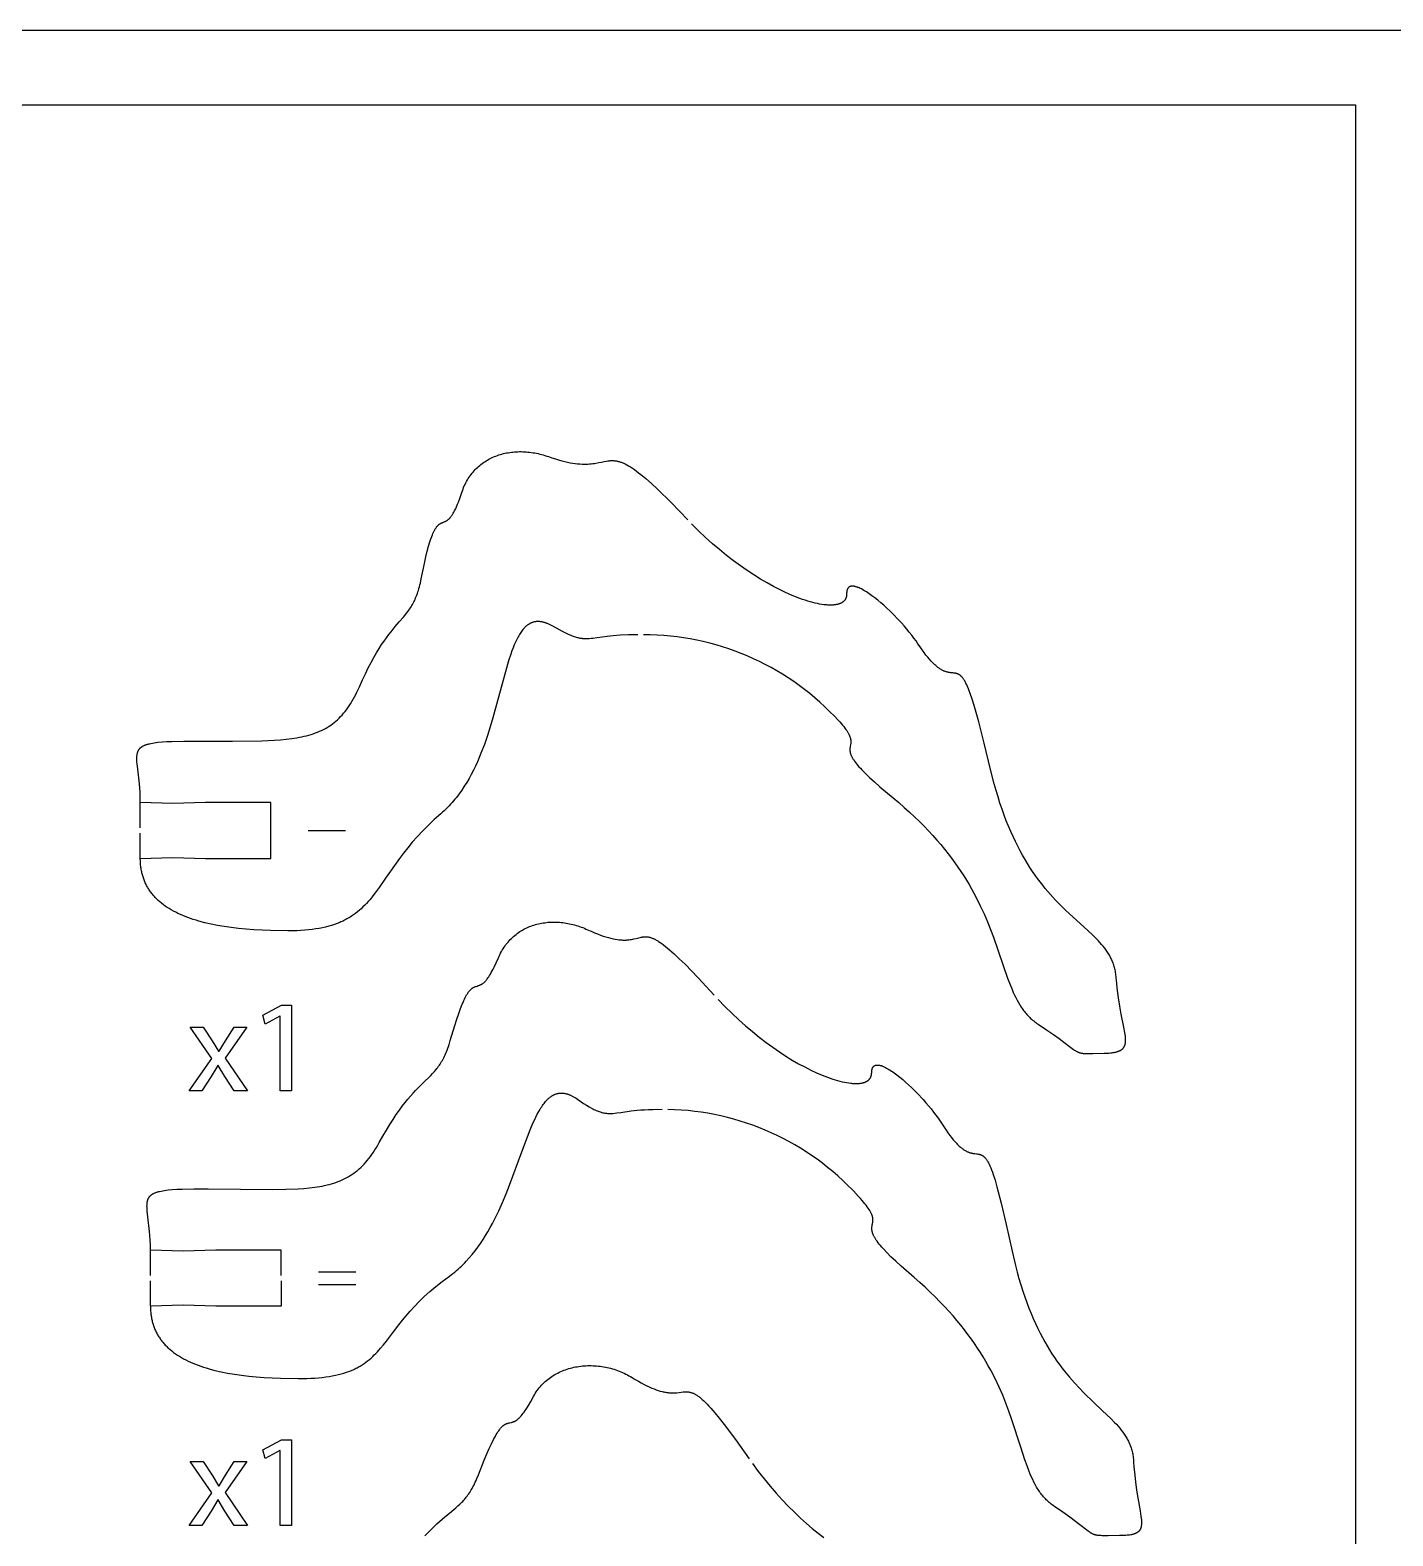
# Model space of a CAD drawing. Extents: x 4 to 319, y 4 to 154.
# Drawn here: x 77.2 to 150.2, y 73.7 to 154.3 of the extents above; entities that cross this region are included whole.
import ezdxf

# ---------------------------------------------------------------- set-up
doc = ezdxf.new("R2010")
doc.units = 0
doc.header["$MEASUREMENT"] = 0
doc.layers.add('DEFAULT', color=18, linetype='CONTINUOUS')

msp = doc.modelspace()

# ---------------------------------------------------------------- linework, layer by layer
at = {"layer": 'DEFAULT', "color": 1}
for p, q in [((84.867, 112.906), (83.118, 112.956)), ((83.118, 111.605), (83.118, 112.956)), ((86.617, 112.956), (84.867, 112.906)), ((90.117, 112.956), (86.617, 112.956)), ((90.117, 109.957), (90.117, 112.956)), ((83.118, 109.954), (83.118, 111.305)), ((83.118, 109.957), (84.867, 110.007)), ((84.867, 110.007), (86.617, 109.957)), ((86.617, 109.957), (90.117, 109.957)), ((85.412, 88.926), (83.662, 88.975)), ((83.662, 87.624), (83.662, 88.975)), ((87.162, 88.975), (85.412, 88.926)), ((90.661, 88.975), (87.162, 88.975)), ((90.661, 87.624), (90.661, 88.975)), ((83.662, 85.973), (83.662, 87.324)), ((90.661, 87.324), (90.661, 85.976)), ((85.412, 86.026), (83.662, 85.976)), ((87.162, 85.976), (85.412, 86.026)), ((90.661, 85.976), (87.162, 85.976))]:
    msp.add_line(p, q, dxfattribs=at)
at = {"layer": 'DEFAULT', "color": 250}
for p, q in [((92.115, 111.455), (94.112, 111.455)), ((92.661, 87.82), (94.658, 87.82)), ((92.661, 87.129), (94.658, 87.129))]:
    msp.add_line(p, q, dxfattribs=at)
at = {"layer": 'DEFAULT', "color": 6}
for p, q in [((86.947, 99.246), (85.789, 100.918)), ((85.789, 100.918), (86.481, 100.918)), ((86.481, 100.918), (86.968, 100.184)), ((88.824, 100.918), (87.659, 99.267)), ((87.674, 100.191), (88.153, 100.918)), ((88.153, 100.918), (88.824, 100.918)), ((86.968, 100.184), (87.313, 99.627)), ((87.335, 99.627), (87.674, 100.191)), ((85.733, 97.503), (86.947, 99.246)), ((87.313, 99.627), (87.335, 99.627)), ((87.659, 99.267), (88.859, 97.503)), ((87.271, 98.865), (86.912, 98.272)), ((87.285, 98.865), (87.271, 98.865)), ((87.652, 98.272), (87.285, 98.865)), ((86.912, 98.272), (86.417, 97.503)), ((88.153, 97.503), (87.652, 98.272)), ((86.417, 97.503), (85.733, 97.503)), ((88.859, 97.503), (88.153, 97.503)), ((86.947, 75.974), (85.789, 77.646)), ((85.789, 77.646), (86.481, 77.646)), ((86.481, 77.646), (86.968, 76.912)), ((88.824, 77.646), (87.659, 75.995)), ((87.674, 76.919), (88.153, 77.646)), ((88.153, 77.646), (88.824, 77.646)), ((86.968, 76.912), (87.313, 76.355)), ((87.335, 76.355), (87.674, 76.919)), ((85.733, 74.231), (86.947, 75.974)), ((87.313, 76.355), (87.335, 76.355)), ((87.659, 75.995), (88.859, 74.231)), ((87.271, 75.593), (86.912, 75)), ((87.285, 75.593), (87.271, 75.593)), ((87.652, 75), (87.285, 75.593)), ((86.417, 74.231), (85.733, 74.231)), ((86.912, 75), (86.417, 74.231)), ((88.153, 74.231), (87.652, 75)), ((88.859, 74.231), (88.153, 74.231))]:
    msp.add_line(p, q, dxfattribs=at)
for points in [[(319.214, 4.33), (4.214, 4.33), (4.214, 154.33), (319.214, 154.33)], [(148.214, 10.33), (8.215, 10.33), (8.215, 150.33), (148.214, 150.33)], [(90.608, 101.511), (90.594, 101.511), (89.797, 101.081), (89.677, 101.554), (90.679, 102.09), (91.208, 102.09), (91.208, 97.503), (90.608, 97.503)], [(90.608, 78.239), (90.594, 78.239), (89.797, 77.809), (89.677, 78.281), (90.679, 78.818), (91.208, 78.818), (91.208, 74.231), (90.608, 74.231)]]:
    msp.add_lwpolyline(points, close=True, dxfattribs=at)
at = {"layer": 'DEFAULT', "color": 1}
for points in [[(100.34, 129.561), (100.371, 129.652), (100.403, 129.741), (100.438, 129.828), (100.474, 129.913), (100.513, 129.996), (100.553, 130.077), (100.596, 130.157), (100.64, 130.234), (100.686, 130.309), (100.734, 130.383), (100.783, 130.455), (100.835, 130.524), (100.888, 130.592), (100.942, 130.658), (100.998, 130.722), (101.056, 130.784), (101.115, 130.844), (101.176, 130.902), (101.238, 130.959), (101.302, 131.013), (101.367, 131.065), (101.434, 131.116), (101.501, 131.164), (101.57, 131.211), (101.641, 131.256), (101.712, 131.299), (101.785, 131.339), (101.859, 131.378), (101.934, 131.415), (102.009, 131.45), (102.087, 131.483), (102.165, 131.514), (102.244, 131.544), (102.323, 131.571), (102.404, 131.596), (102.486, 131.62), (102.568, 131.641), (102.652, 131.661), (102.736, 131.678), (102.82, 131.694), (102.906, 131.708), (102.992, 131.719), (103.079, 131.729), (103.166, 131.737), (103.254, 131.743), (103.342, 131.747), (103.431, 131.749), (103.52, 131.749), (103.609, 131.747), (103.699, 131.743), (103.789, 131.737), (103.88, 131.729), (103.971, 131.72), (104.062, 131.708), (104.153, 131.694), (104.244, 131.679), (104.336, 131.661), (104.427, 131.642), (104.519, 131.62), (104.61, 131.597), (104.702, 131.572), (104.793, 131.544), (104.885, 131.515), (104.976, 131.484)], [(104.976, 131.484), (105.167, 131.418), (105.351, 131.359), (105.526, 131.306), (105.693, 131.26), (105.852, 131.221), (106.004, 131.187), (106.149, 131.158), (106.287, 131.134), (106.419, 131.116), (106.544, 131.101), (106.664, 131.091), (106.778, 131.085), (106.887, 131.082), (106.99, 131.082), (107.09, 131.086), (107.184, 131.091), (107.275, 131.1), (107.362, 131.109), (107.445, 131.121), (107.526, 131.134), (107.678, 131.162), (107.821, 131.191), (107.957, 131.219), (108.089, 131.244), (108.154, 131.253), (108.219, 131.261), (108.252, 131.265), (108.284, 131.267), (108.317, 131.269), (108.35, 131.27), (108.383, 131.271), (108.416, 131.27), (108.449, 131.269), (108.483, 131.267), (108.517, 131.265), (108.551, 131.261), (108.586, 131.256), (108.621, 131.251), (108.657, 131.244), (108.693, 131.236), (108.73, 131.227), (108.767, 131.217), (108.805, 131.206), (108.844, 131.193), (108.883, 131.18), (108.923, 131.165), (108.964, 131.148), (109.005, 131.13), (109.048, 131.111), (109.091, 131.09), (109.136, 131.068), (109.181, 131.044), (109.274, 130.991), (109.372, 130.932), (109.474, 130.866), (109.582, 130.792), (109.694, 130.711), (109.812, 130.621), (109.936, 130.524), (110.201, 130.302), (110.494, 130.043), (110.816, 129.745), (111.556, 129.019), (112.441, 128.104)], [(98.164, 124.929), (98.334, 125.76), (98.413, 126.108), (98.489, 126.416), (98.562, 126.685), (98.631, 126.92), (98.665, 127.024), (98.698, 127.121), (98.731, 127.21), (98.763, 127.292), (98.795, 127.368), (98.826, 127.437), (98.856, 127.499), (98.872, 127.529), (98.887, 127.556), (98.902, 127.583), (98.916, 127.608), (98.931, 127.632), (98.946, 127.655), (98.96, 127.676), (98.975, 127.696), (98.989, 127.716), (99.004, 127.734), (99.018, 127.751), (99.033, 127.767), (99.047, 127.782), (99.061, 127.797), (99.075, 127.81), (99.089, 127.823), (99.103, 127.835), (99.117, 127.846), (99.131, 127.857), (99.145, 127.867), (99.159, 127.876), (99.173, 127.885), (99.187, 127.893), (99.201, 127.901), (99.215, 127.909), (99.229, 127.916), (99.257, 127.929), (99.286, 127.941), (99.342, 127.964), (99.399, 127.988), (99.428, 128), (99.458, 128.014), (99.473, 128.021), (99.487, 128.029), (99.502, 128.037), (99.517, 128.046), (99.533, 128.055), (99.548, 128.065), (99.563, 128.075), (99.579, 128.086), (99.594, 128.098), (99.61, 128.111), (99.626, 128.124), (99.642, 128.138), (99.658, 128.153), (99.674, 128.169), (99.69, 128.186), (99.707, 128.204), (99.724, 128.223), (99.74, 128.243), (99.757, 128.264), (99.775, 128.286), (99.792, 128.31), (99.809, 128.334), (99.827, 128.361), (99.845, 128.388), (99.881, 128.447), (99.918, 128.512), (99.956, 128.583), (99.995, 128.661), (100.035, 128.746), (100.075, 128.838), (100.117, 128.937), (100.159, 129.045), (100.248, 129.285), (100.34, 129.561)], [(120.953, 124.128), (120.953, 124.111), (120.953, 124.095), (120.952, 124.078), (120.951, 124.062), (120.95, 124.046), (120.948, 124.031), (120.946, 124.015), (120.943, 124), (120.94, 123.985), (120.937, 123.97), (120.933, 123.956), (120.929, 123.941), (120.924, 123.927), (120.919, 123.914), (120.914, 123.9), (120.908, 123.887), (120.902, 123.874), (120.896, 123.861), (120.889, 123.848), (120.882, 123.836), (120.874, 123.824), (120.866, 123.812), (120.858, 123.8), (120.849, 123.789), (120.84, 123.778), (120.831, 123.767), (120.821, 123.756), (120.811, 123.746), (120.801, 123.736), (120.79, 123.726), (120.779, 123.716), (120.767, 123.707), (120.756, 123.697), (120.743, 123.688), (120.731, 123.68), (120.718, 123.671), (120.705, 123.663), (120.691, 123.655), (120.677, 123.647), (120.663, 123.64), (120.649, 123.632), (120.634, 123.625), (120.619, 123.619), (120.603, 123.612), (120.587, 123.606), (120.571, 123.6), (120.555, 123.594), (120.538, 123.588), (120.521, 123.583), (120.503, 123.578), (120.467, 123.568), (120.43, 123.56), (120.392, 123.552), (120.352, 123.546), (120.312, 123.54), (120.27, 123.536), (120.226, 123.532), (120.182, 123.529), (120.137, 123.528), (120.09, 123.527), (120.042, 123.527), (119.993, 123.529), (119.943, 123.531), (119.892, 123.534), (119.84, 123.539), (119.733, 123.55), (119.621, 123.565), (119.506, 123.585), (119.386, 123.608), (119.263, 123.636), (119.136, 123.667), (119.005, 123.702), (118.871, 123.742), (118.734, 123.785), (118.593, 123.832), (118.449, 123.884), (118.302, 123.939), (118, 124.062), (117.687, 124.201), (117.363, 124.357), (117.031, 124.528), (116.69, 124.716), (116.342, 124.921), (115.988, 125.142), (115.627, 125.38), (115.263, 125.634), (114.894, 125.905), (114.522, 126.193), (114.148, 126.498), (113.773, 126.819), (113.397, 127.157), (113.022, 127.513), (112.649, 127.885)], [(94.851, 119.154), (95.014, 119.517), (95.173, 119.854), (95.328, 120.167), (95.48, 120.456), (95.627, 120.723), (95.77, 120.97), (95.91, 121.198), (96.045, 121.409), (96.177, 121.603), (96.305, 121.783), (96.429, 121.95), (96.549, 122.104), (96.778, 122.384), (96.991, 122.634), (97.19, 122.866), (97.284, 122.978), (97.373, 123.09), (97.46, 123.203), (97.542, 123.319), (97.582, 123.378), (97.621, 123.438), (97.659, 123.5), (97.696, 123.563), (97.732, 123.628), (97.767, 123.695), (97.801, 123.764), (97.835, 123.835), (97.867, 123.909), (97.898, 123.985), (97.929, 124.064), (97.959, 124.146), (97.988, 124.231), (98.015, 124.319), (98.042, 124.411), (98.068, 124.507), (98.094, 124.606), (98.118, 124.709), (98.164, 124.929)], [(124.774, 121.454), (124.671, 121.606), (124.559, 121.762), (124.438, 121.921), (124.31, 122.083), (124.174, 122.247), (124.032, 122.412), (123.885, 122.577), (123.734, 122.741), (123.421, 123.062), (123.261, 123.218), (123.1, 123.37), (122.939, 123.516), (122.778, 123.656), (122.619, 123.789), (122.462, 123.914), (122.309, 124.031), (122.159, 124.138), (122.086, 124.187), (122.014, 124.234), (121.944, 124.278), (121.875, 124.319), (121.808, 124.357), (121.742, 124.391), (121.679, 124.423), (121.617, 124.451), (121.587, 124.463), (121.557, 124.475), (121.528, 124.486), (121.5, 124.496), (121.472, 124.505), (121.445, 124.513), (121.418, 124.52), (121.392, 124.526), (121.366, 124.532), (121.354, 124.534), (121.341, 124.536), (121.329, 124.538), (121.317, 124.539), (121.305, 124.54), (121.293, 124.541), (121.282, 124.542), (121.271, 124.542), (121.259, 124.542), (121.248, 124.542), (121.237, 124.542), (121.227, 124.541), (121.216, 124.54), (121.206, 124.539), (121.196, 124.538), (121.186, 124.536), (121.176, 124.534), (121.166, 124.532), (121.157, 124.529), (121.148, 124.526), (121.139, 124.523), (121.13, 124.52), (121.121, 124.516), (121.113, 124.512), (121.105, 124.508), (121.097, 124.503), (121.089, 124.498), (121.081, 124.493), (121.074, 124.487), (121.066, 124.482), (121.059, 124.476), (121.053, 124.469), (121.046, 124.463), (121.04, 124.456), (121.033, 124.448), (121.027, 124.441), (121.022, 124.433), (121.016, 124.424), (121.011, 124.416), (121.006, 124.407), (121.001, 124.398), (120.996, 124.388), (120.992, 124.378), (120.988, 124.368), (120.984, 124.358), (120.98, 124.347), (120.976, 124.336), (120.973, 124.324), (120.97, 124.313), (120.967, 124.3), (120.965, 124.288), (120.962, 124.275), (120.96, 124.262), (120.959, 124.249), (120.957, 124.235), (120.956, 124.221), (120.955, 124.206), (120.954, 124.191), (120.953, 124.16), (120.953, 124.128)], [(105.219, 122.393), (105.146, 122.434), (105.074, 122.471), (105.003, 122.504), (104.968, 122.52), (104.934, 122.534), (104.9, 122.548), (104.866, 122.561), (104.833, 122.572), (104.8, 122.583), (104.768, 122.593), (104.736, 122.603), (104.704, 122.611), (104.672, 122.618), (104.641, 122.625), (104.61, 122.631), (104.58, 122.636), (104.55, 122.64), (104.52, 122.643), (104.49, 122.645), (104.461, 122.647), (104.432, 122.647), (104.404, 122.647), (104.375, 122.646), (104.347, 122.645), (104.32, 122.642), (104.292, 122.639), (104.265, 122.635), (104.238, 122.63), (104.212, 122.624), (104.186, 122.618), (104.16, 122.611), (104.134, 122.603), (104.109, 122.594), (104.084, 122.585), (104.059, 122.574), (104.034, 122.564), (104.01, 122.552), (103.986, 122.54), (103.962, 122.526), (103.939, 122.513), (103.915, 122.498), (103.892, 122.483), (103.869, 122.467), (103.847, 122.45), (103.824, 122.433), (103.802, 122.415), (103.78, 122.396), (103.759, 122.377), (103.737, 122.357), (103.716, 122.336), (103.695, 122.315), (103.674, 122.293), (103.654, 122.271), (103.633, 122.247), (103.613, 122.224), (103.573, 122.174), (103.534, 122.122), (103.496, 122.067), (103.459, 122.011), (103.422, 121.952), (103.386, 121.89), (103.35, 121.826), (103.315, 121.761), (103.281, 121.693), (103.213, 121.55), (103.148, 121.4), (103.085, 121.242), (103.023, 121.076), (102.963, 120.904), (102.845, 120.54), (102.73, 120.152), (102.503, 119.316), (102.007, 117.485), (101.865, 117.01), (101.712, 116.535), (101.546, 116.061), (101.366, 115.593), (101.271, 115.361), (101.171, 115.131), (101.067, 114.904), (100.958, 114.68), (100.844, 114.46), (100.725, 114.243), (100.602, 114.03), (100.472, 113.821), (100.337, 113.617), (100.196, 113.419), (100.049, 113.225), (99.973, 113.131), (99.896, 113.038), (99.817, 112.946), (99.736, 112.856), (99.653, 112.768), (99.569, 112.681), (99.483, 112.596), (99.396, 112.513), (99.306, 112.432), (99.215, 112.352)], [(109.774, 121.941), (109.265, 121.931), (108.825, 121.909), (108.446, 121.879), (108.119, 121.843), (107.587, 121.771), (107.366, 121.743), (107.264, 121.733), (107.164, 121.725), (107.116, 121.722), (107.068, 121.721), (107.02, 121.72), (106.972, 121.721), (106.925, 121.722), (106.878, 121.725), (106.83, 121.729), (106.783, 121.734), (106.735, 121.74), (106.686, 121.748), (106.637, 121.757), (106.587, 121.768), (106.536, 121.781), (106.484, 121.795), (106.43, 121.81), (106.376, 121.828), (106.32, 121.847), (106.262, 121.868), (106.203, 121.891), (106.142, 121.916), (106.014, 121.973), (105.877, 122.037), (105.73, 122.111), (105.572, 122.195), (105.219, 122.393)], [(128.668, 114.716), (128.326, 116.139), (128.035, 117.271), (127.786, 118.146), (127.675, 118.498), (127.572, 118.798), (127.522, 118.929), (127.475, 119.05), (127.429, 119.16), (127.384, 119.259), (127.34, 119.349), (127.318, 119.39), (127.297, 119.43), (127.276, 119.467), (127.255, 119.501), (127.234, 119.534), (127.214, 119.565), (127.194, 119.594), (127.174, 119.621), (127.154, 119.646), (127.134, 119.67), (127.114, 119.692), (127.104, 119.702), (127.094, 119.712), (127.084, 119.722), (127.074, 119.731), (127.065, 119.74), (127.055, 119.749), (127.045, 119.757), (127.035, 119.765), (127.026, 119.772), (127.016, 119.779), (127.006, 119.786), (126.996, 119.793), (126.987, 119.799), (126.977, 119.805), (126.967, 119.811), (126.957, 119.816), (126.947, 119.821), (126.938, 119.826), (126.928, 119.831), (126.918, 119.835), (126.908, 119.839), (126.898, 119.843), (126.888, 119.847), (126.878, 119.851), (126.868, 119.854), (126.859, 119.857), (126.838, 119.863), (126.818, 119.868), (126.798, 119.872), (126.778, 119.876), (126.757, 119.88), (126.736, 119.883), (126.694, 119.888), (126.65, 119.893), (126.56, 119.902), (126.513, 119.907), (126.465, 119.914), (126.44, 119.917), (126.415, 119.922), (126.389, 119.927), (126.363, 119.933), (126.336, 119.939), (126.309, 119.946), (126.282, 119.954), (126.254, 119.963), (126.225, 119.973), (126.196, 119.984), (126.166, 119.997), (126.136, 120.01), (126.105, 120.024), (126.074, 120.04), (126.042, 120.058), (126.009, 120.076), (125.976, 120.097), (125.942, 120.118), (125.907, 120.142), (125.872, 120.167), (125.836, 120.194), (125.799, 120.223), (125.761, 120.253), (125.723, 120.286), (125.684, 120.321), (125.644, 120.357), (125.603, 120.396), (125.562, 120.438), (125.476, 120.527), (125.387, 120.626), (125.295, 120.735), (125.199, 120.855), (125.098, 120.987), (124.994, 121.13), (124.886, 121.286), (124.774, 121.454)], [(86.211, 116.244), (88.06, 116.241), (89.623, 116.261), (90.308, 116.293), (90.628, 116.316), (90.933, 116.345), (91.225, 116.381), (91.504, 116.424), (91.638, 116.448), (91.77, 116.474), (91.898, 116.503), (92.023, 116.533), (92.146, 116.566), (92.266, 116.602), (92.382, 116.639), (92.497, 116.68), (92.608, 116.722), (92.717, 116.768), (92.823, 116.816), (92.927, 116.867), (93.029, 116.921), (93.128, 116.978), (93.225, 117.039), (93.32, 117.102), (93.412, 117.168), (93.503, 117.238), (93.591, 117.311), (93.678, 117.388), (93.762, 117.468), (93.845, 117.552), (93.926, 117.64), (94.006, 117.731), (94.084, 117.827), (94.16, 117.926), (94.235, 118.029), (94.308, 118.137), (94.38, 118.248), (94.451, 118.364), (94.52, 118.484), (94.588, 118.609), (94.655, 118.738), (94.722, 118.872), (94.787, 119.011), (94.851, 119.154)], [(120.297, 117.57), (120.493, 117.367), (120.58, 117.273), (120.659, 117.184), (120.731, 117.1), (120.796, 117.019), (120.856, 116.943), (120.908, 116.871), (120.956, 116.803), (120.997, 116.739), (121.016, 116.708), (121.033, 116.678), (121.05, 116.648), (121.065, 116.62), (121.079, 116.592), (121.092, 116.565), (121.104, 116.538), (121.114, 116.512), (121.124, 116.487), (121.133, 116.463), (121.141, 116.439), (121.148, 116.416), (121.154, 116.393), (121.159, 116.371), (121.164, 116.349), (121.168, 116.328), (121.171, 116.307), (121.173, 116.287), (121.175, 116.267), (121.176, 116.248), (121.177, 116.229), (121.177, 116.21), (121.177, 116.192), (121.176, 116.174), (121.175, 116.156), (121.174, 116.138), (121.17, 116.103), (121.165, 116.069), (121.159, 116.036), (121.148, 115.97), (121.137, 115.903), (121.133, 115.869), (121.131, 115.852), (121.129, 115.834), (121.128, 115.817), (121.128, 115.799), (121.128, 115.781), (121.128, 115.762), (121.129, 115.744), (121.13, 115.724), (121.132, 115.705), (121.134, 115.685), (121.138, 115.665), (121.141, 115.644), (121.146, 115.623), (121.151, 115.601), (121.158, 115.579), (121.165, 115.556), (121.173, 115.533), (121.182, 115.509), (121.192, 115.485), (121.202, 115.46), (121.214, 115.434), (121.227, 115.407), (121.242, 115.38), (121.257, 115.352), (121.273, 115.324), (121.291, 115.294), (121.31, 115.264), (121.33, 115.233), (121.375, 115.168), (121.425, 115.1), (121.482, 115.028), (121.544, 114.952), (121.613, 114.872), (121.689, 114.787), (121.773, 114.698), (121.962, 114.505), (122.184, 114.291), (122.441, 114.055), (122.734, 113.796), (123.444, 113.199)], [(83.118, 112.956), (83.114, 113.229), (83.104, 113.487), (83.088, 113.73), (83.069, 113.959), (82.979, 114.736), (82.945, 115.049), (82.939, 115.119), (82.935, 115.187), (82.932, 115.253), (82.931, 115.315), (82.932, 115.375), (82.933, 115.404), (82.935, 115.433), (82.937, 115.46), (82.94, 115.487), (82.944, 115.514), (82.948, 115.54), (82.953, 115.565), (82.959, 115.59), (82.965, 115.614), (82.972, 115.637), (82.976, 115.649), (82.979, 115.66), (82.984, 115.671), (82.988, 115.682), (82.992, 115.693), (82.997, 115.704), (83.002, 115.715), (83.007, 115.725), (83.012, 115.736), (83.018, 115.746), (83.023, 115.756), (83.029, 115.766), (83.035, 115.776), (83.042, 115.786), (83.048, 115.795), (83.055, 115.805), (83.062, 115.814), (83.069, 115.823), (83.077, 115.833), (83.084, 115.841), (83.092, 115.85), (83.1, 115.859), (83.109, 115.868), (83.117, 115.876), (83.126, 115.884), (83.135, 115.893), (83.145, 115.901), (83.154, 115.909), (83.164, 115.916), (83.174, 115.924), (83.185, 115.932), (83.195, 115.939), (83.206, 115.947), (83.217, 115.954), (83.229, 115.961), (83.24, 115.968), (83.265, 115.982), (83.29, 115.995), (83.317, 116.008), (83.344, 116.02), (83.373, 116.032), (83.403, 116.044), (83.434, 116.055), (83.467, 116.065), (83.5, 116.076), (83.535, 116.086), (83.571, 116.095), (83.609, 116.104), (83.688, 116.122), (83.773, 116.138), (83.863, 116.152), (83.959, 116.165), (84.062, 116.177), (84.285, 116.197), (84.533, 116.213), (84.809, 116.225), (85.448, 116.24), (86.211, 116.244)], [(135.396, 103.565), (135.39, 103.637), (135.382, 103.709), (135.373, 103.779), (135.362, 103.848), (135.35, 103.916), (135.337, 103.983), (135.322, 104.048), (135.305, 104.113), (135.287, 104.177), (135.268, 104.24), (135.247, 104.302), (135.225, 104.363), (135.201, 104.423), (135.176, 104.482), (135.15, 104.541), (135.123, 104.599), (135.094, 104.656), (135.064, 104.712), (135.033, 104.768), (135, 104.824), (134.967, 104.878), (134.932, 104.933), (134.896, 104.986), (134.859, 105.039), (134.782, 105.145), (134.7, 105.249), (134.614, 105.351), (134.524, 105.453), (134.431, 105.554), (134.333, 105.655), (134.128, 105.857), (133.682, 106.269), (132.678, 107.188), (132.411, 107.45), (132.14, 107.73), (131.867, 108.029), (131.593, 108.351), (131.455, 108.52), (131.318, 108.696), (131.181, 108.879), (131.045, 109.068), (130.91, 109.264), (130.775, 109.468), (130.641, 109.679), (130.508, 109.899), (130.377, 110.127), (130.247, 110.363), (130.118, 110.608), (129.992, 110.862), (129.867, 111.125), (129.745, 111.398), (129.624, 111.681), (129.506, 111.974), (129.391, 112.277), (129.278, 112.591), (129.168, 112.916), (129.062, 113.253), (128.958, 113.6), (128.858, 113.96), (128.668, 114.716)], [(123.444, 113.199), (123.748, 112.945), (124.04, 112.691), (124.321, 112.438), (124.591, 112.186), (124.851, 111.935), (125.1, 111.685), (125.338, 111.436), (125.567, 111.188), (125.787, 110.942), (125.996, 110.696), (126.197, 110.452), (126.389, 110.209), (126.573, 109.968), (126.748, 109.728), (126.916, 109.49), (127.075, 109.253), (127.228, 109.018), (127.373, 108.785), (127.511, 108.553), (127.643, 108.324), (127.888, 107.871), (128.111, 107.426), (128.313, 106.99), (128.496, 106.563), (128.663, 106.147), (128.817, 105.741), (129.337, 104.23), (129.571, 103.551), (129.69, 103.232), (129.813, 102.928), (129.877, 102.782), (129.942, 102.639), (130.01, 102.5), (130.08, 102.365), (130.152, 102.235), (130.228, 102.108), (130.267, 102.046), (130.307, 101.986), (130.348, 101.926), (130.389, 101.867), (130.432, 101.81), (130.475, 101.753), (130.52, 101.698), (130.566, 101.644), (130.612, 101.591), (130.66, 101.539), (130.709, 101.488), (130.759, 101.438), (130.811, 101.389), (130.864, 101.342), (130.918, 101.295), (130.973, 101.25), (131.03, 101.206), (131.088, 101.163), (131.147, 101.122), (131.208, 101.081)], [(99.215, 112.352), (98.859, 112.04), (98.53, 111.73), (98.226, 111.423), (97.944, 111.121), (97.682, 110.822), (97.439, 110.529), (97.212, 110.241), (97, 109.958), (96.255, 108.894), (95.917, 108.408), (95.75, 108.178), (95.581, 107.958), (95.496, 107.851), (95.409, 107.747), (95.321, 107.646), (95.231, 107.547), (95.139, 107.451), (95.045, 107.357), (94.949, 107.266), (94.85, 107.179), (94.748, 107.094), (94.643, 107.012), (94.534, 106.933), (94.422, 106.857), (94.365, 106.82), (94.306, 106.784), (94.247, 106.749), (94.186, 106.715), (94.125, 106.681), (94.062, 106.649), (93.998, 106.617), (93.932, 106.586), (93.866, 106.556), (93.798, 106.526), (93.659, 106.47), (93.514, 106.418), (93.364, 106.369), (93.208, 106.323), (93.045, 106.281), (92.876, 106.243), (92.701, 106.209), (92.519, 106.178), (92.329, 106.152), (92.132, 106.129), (91.927, 106.11), (91.715, 106.096), (91.494, 106.085), (91.265, 106.079), (91.027, 106.077)], [(91.027, 106.077), (90.087, 106.091), (89.638, 106.109), (89.204, 106.133), (88.784, 106.166), (88.379, 106.205), (87.988, 106.252), (87.612, 106.306), (87.251, 106.368), (86.904, 106.437), (86.572, 106.514), (86.255, 106.598), (86.102, 106.643), (85.952, 106.69), (85.807, 106.739), (85.665, 106.79), (85.527, 106.843), (85.393, 106.898), (85.262, 106.954), (85.136, 107.013), (85.013, 107.073), (84.893, 107.136), (84.778, 107.2), (84.666, 107.267), (84.559, 107.335), (84.455, 107.406), (84.355, 107.478), (84.258, 107.553), (84.166, 107.629), (84.077, 107.708), (84.035, 107.748), (83.993, 107.788), (83.952, 107.829), (83.912, 107.871), (83.873, 107.913), (83.835, 107.955), (83.798, 107.998), (83.762, 108.042), (83.727, 108.086), (83.692, 108.13), (83.659, 108.176), (83.627, 108.221), (83.596, 108.267), (83.566, 108.314), (83.536, 108.361), (83.508, 108.409), (83.481, 108.457), (83.455, 108.506), (83.429, 108.555), (83.405, 108.605), (83.382, 108.655), (83.359, 108.706), (83.338, 108.757), (83.317, 108.809), (83.298, 108.861), (83.28, 108.914), (83.262, 108.968), (83.246, 109.022), (83.23, 109.076), (83.216, 109.131), (83.202, 109.187), (83.19, 109.243), (83.178, 109.299), (83.168, 109.356), (83.158, 109.414), (83.15, 109.472), (83.142, 109.531), (83.136, 109.59), (83.126, 109.71), (83.12, 109.833), (83.118, 109.957)], [(102.296, 104.628), (102.334, 104.716), (102.374, 104.801), (102.416, 104.885), (102.46, 104.966), (102.506, 105.046), (102.553, 105.123), (102.603, 105.198), (102.653, 105.272), (102.706, 105.343), (102.76, 105.412), (102.816, 105.479), (102.873, 105.544), (102.931, 105.607), (102.992, 105.667), (103.053, 105.726), (103.116, 105.783), (103.18, 105.838), (103.246, 105.89), (103.313, 105.941), (103.381, 105.989), (103.451, 106.036), (103.521, 106.08), (103.593, 106.123), (103.666, 106.163), (103.74, 106.201), (103.815, 106.238), (103.891, 106.272), (103.967, 106.304), (104.045, 106.335), (104.124, 106.363), (104.204, 106.389), (104.284, 106.413), (104.365, 106.435), (104.447, 106.456), (104.53, 106.474), (104.613, 106.49), (104.697, 106.504), (104.782, 106.516), (104.867, 106.526), (104.953, 106.535), (105.039, 106.541), (105.126, 106.545), (105.213, 106.547), (105.3, 106.547), (105.388, 106.546), (105.477, 106.542), (105.565, 106.536), (105.654, 106.528), (105.743, 106.519), (105.832, 106.507), (105.921, 106.493), (106.011, 106.478), (106.1, 106.46), (106.19, 106.441), (106.279, 106.419), (106.369, 106.396), (106.458, 106.37), (106.548, 106.343), (106.637, 106.313), (106.726, 106.282), (106.815, 106.249), (106.903, 106.214), (106.991, 106.177), (107.079, 106.138)], [(107.079, 106.138), (107.264, 106.055), (107.44, 105.981), (107.607, 105.914), (107.766, 105.855), (107.917, 105.802), (108.06, 105.757), (108.196, 105.717), (108.325, 105.683), (108.447, 105.655), (108.562, 105.633), (108.671, 105.615), (108.775, 105.601), (108.825, 105.596), (108.873, 105.592), (108.92, 105.589), (108.966, 105.587), (109.01, 105.586), (109.054, 105.585), (109.096, 105.586), (109.137, 105.587), (109.177, 105.589), (109.216, 105.591), (109.254, 105.594), (109.291, 105.598), (109.363, 105.607), (109.431, 105.617), (109.496, 105.629), (109.558, 105.643), (109.676, 105.671), (109.894, 105.726), (109.946, 105.737), (109.998, 105.747), (110.024, 105.751), (110.05, 105.754), (110.076, 105.757), (110.102, 105.76), (110.129, 105.761), (110.155, 105.762), (110.182, 105.763), (110.21, 105.762), (110.237, 105.76), (110.265, 105.758), (110.294, 105.755), (110.323, 105.751), (110.352, 105.745), (110.382, 105.739), (110.412, 105.732), (110.443, 105.723), (110.475, 105.713), (110.507, 105.702), (110.54, 105.69), (110.574, 105.676), (110.609, 105.661), (110.644, 105.645), (110.681, 105.627), (110.718, 105.608), (110.756, 105.587), (110.796, 105.565), (110.836, 105.541), (110.877, 105.515), (110.964, 105.458), (111.055, 105.395), (111.151, 105.323), (111.252, 105.244), (111.359, 105.157), (111.472, 105.061), (111.718, 104.842), (111.991, 104.585), (112.295, 104.287), (113.004, 103.556), (113.863, 102.628)], [(99.72, 100.2), (99.963, 101.014), (100.072, 101.354), (100.174, 101.654), (100.27, 101.917), (100.36, 102.144), (100.403, 102.245), (100.445, 102.339), (100.485, 102.425), (100.524, 102.504), (100.562, 102.576), (100.599, 102.642), (100.635, 102.702), (100.653, 102.73), (100.67, 102.757), (100.688, 102.782), (100.705, 102.805), (100.721, 102.828), (100.738, 102.849), (100.755, 102.869), (100.771, 102.888), (100.787, 102.906), (100.803, 102.923), (100.819, 102.939), (100.834, 102.954), (100.85, 102.968), (100.865, 102.981), (100.881, 102.993), (100.896, 103.005), (100.911, 103.015), (100.926, 103.025), (100.941, 103.035), (100.956, 103.043), (100.971, 103.051), (100.985, 103.059), (101, 103.066), (101.015, 103.073), (101.029, 103.079), (101.044, 103.085), (101.073, 103.096), (101.102, 103.105), (101.161, 103.123), (101.22, 103.142), (101.25, 103.152), (101.28, 103.163), (101.296, 103.169), (101.311, 103.175), (101.327, 103.182), (101.343, 103.189), (101.359, 103.197), (101.375, 103.206), (101.391, 103.215), (101.407, 103.224), (101.424, 103.235), (101.441, 103.246), (101.458, 103.258), (101.475, 103.271), (101.492, 103.284), (101.51, 103.299), (101.528, 103.314), (101.546, 103.33), (101.564, 103.348), (101.582, 103.366), (101.601, 103.386), (101.62, 103.406), (101.64, 103.428), (101.659, 103.452), (101.679, 103.476), (101.699, 103.502), (101.741, 103.558), (101.783, 103.619), (101.828, 103.687), (101.873, 103.761), (101.92, 103.842), (101.968, 103.93), (102.019, 104.025), (102.07, 104.129), (102.179, 104.361), (102.296, 104.628)], [(134.747, 99.522), (134.921, 99.529), (135.002, 99.534), (135.079, 99.541), (135.152, 99.549), (135.22, 99.558), (135.285, 99.569), (135.316, 99.574), (135.346, 99.581), (135.375, 99.587), (135.403, 99.594), (135.43, 99.602), (135.456, 99.609), (135.482, 99.617), (135.506, 99.626), (135.53, 99.635), (135.553, 99.644), (135.575, 99.654), (135.596, 99.664), (135.616, 99.675), (135.635, 99.686), (135.645, 99.691), (135.654, 99.697), (135.663, 99.703), (135.672, 99.709), (135.681, 99.715), (135.689, 99.721), (135.697, 99.727), (135.705, 99.733), (135.713, 99.74), (135.721, 99.747), (135.728, 99.753), (135.736, 99.76), (135.743, 99.767), (135.75, 99.774), (135.757, 99.781), (135.763, 99.788), (135.77, 99.796), (135.776, 99.803), (135.782, 99.811), (135.788, 99.818), (135.793, 99.826), (135.799, 99.834), (135.804, 99.842), (135.81, 99.85), (135.815, 99.859), (135.819, 99.867), (135.824, 99.876), (135.829, 99.884), (135.833, 99.893), (135.837, 99.902), (135.841, 99.911), (135.845, 99.92), (135.849, 99.929), (135.853, 99.938), (135.856, 99.948), (135.859, 99.958), (135.865, 99.977), (135.871, 99.997), (135.876, 100.018), (135.88, 100.039), (135.884, 100.06), (135.888, 100.082), (135.89, 100.105), (135.893, 100.128), (135.894, 100.152), (135.896, 100.176), (135.896, 100.2), (135.897, 100.226), (135.896, 100.278), (135.893, 100.332), (135.889, 100.388), (135.883, 100.447), (135.875, 100.508), (135.856, 100.637), (135.804, 100.924), (135.663, 101.621), (135.586, 102.035), (135.512, 102.496), (135.447, 103.005), (135.419, 103.278), (135.396, 103.565)], [(114.068, 102.409), (114.434, 102.029), (114.802, 101.666), (115.17, 101.32), (115.539, 100.991), (115.906, 100.679), (116.272, 100.383), (116.635, 100.105), (116.995, 99.843), (117.35, 99.598), (117.7, 99.37), (118.044, 99.158), (118.381, 98.963), (118.71, 98.785), (119.03, 98.623), (119.341, 98.478), (119.641, 98.349), (119.786, 98.29), (119.929, 98.236), (120.069, 98.186), (120.205, 98.14), (120.339, 98.098), (120.469, 98.06), (120.595, 98.026), (120.718, 97.996), (120.837, 97.97), (120.952, 97.949), (121.063, 97.931), (121.17, 97.917), (121.222, 97.912), (121.273, 97.908), (121.323, 97.904), (121.372, 97.902), (121.42, 97.901), (121.467, 97.9), (121.512, 97.901), (121.556, 97.903), (121.6, 97.905), (121.642, 97.909), (121.683, 97.914), (121.722, 97.92), (121.761, 97.926), (121.798, 97.934), (121.834, 97.943), (121.852, 97.947), (121.869, 97.952), (121.886, 97.958), (121.902, 97.963), (121.919, 97.969), (121.935, 97.975), (121.95, 97.981), (121.966, 97.988), (121.981, 97.994), (121.995, 98.001), (122.01, 98.008), (122.024, 98.016), (122.037, 98.024), (122.051, 98.032), (122.064, 98.04), (122.076, 98.048), (122.089, 98.057), (122.101, 98.066), (122.112, 98.075), (122.124, 98.084), (122.135, 98.094), (122.145, 98.104), (122.156, 98.114), (122.166, 98.125), (122.175, 98.135), (122.184, 98.146), (122.193, 98.157), (122.202, 98.169), (122.21, 98.181), (122.218, 98.192), (122.225, 98.205), (122.232, 98.217), (122.239, 98.23), (122.245, 98.243), (122.251, 98.256), (122.257, 98.269), (122.262, 98.283), (122.267, 98.297), (122.271, 98.311), (122.275, 98.325), (122.279, 98.34), (122.282, 98.355), (122.285, 98.37), (122.288, 98.385), (122.29, 98.401), (122.292, 98.417), (122.293, 98.433), (122.294, 98.449), (122.295, 98.466), (122.295, 98.482)], [(131.208, 101.081), (131.66, 100.784), (132.034, 100.525), (132.342, 100.303), (132.594, 100.115), (132.965, 99.829), (133.037, 99.775), (133.104, 99.726), (133.167, 99.684), (133.197, 99.665), (133.226, 99.647), (133.255, 99.63), (133.284, 99.615), (133.312, 99.601), (133.34, 99.588), (133.355, 99.581), (133.369, 99.576), (133.383, 99.57), (133.398, 99.565), (133.412, 99.56), (133.427, 99.555), (133.442, 99.55), (133.457, 99.546), (133.487, 99.538), (133.518, 99.531), (133.551, 99.525), (133.585, 99.52), (133.62, 99.515), (133.656, 99.512), (133.694, 99.509), (133.734, 99.506), (133.82, 99.503), (133.916, 99.502), (134.138, 99.505), (134.747, 99.522)], [(95.921, 94.739), (96.115, 95.087), (96.302, 95.409), (96.484, 95.706), (96.659, 95.981), (96.829, 96.235), (96.993, 96.468), (97.152, 96.683), (97.305, 96.881), (97.453, 97.063), (97.596, 97.23), (97.734, 97.385), (97.867, 97.529), (98.119, 97.788), (98.354, 98.018), (98.572, 98.231), (98.675, 98.334), (98.774, 98.438), (98.87, 98.543), (98.962, 98.651), (99.007, 98.706), (99.051, 98.763), (99.094, 98.821), (99.136, 98.881), (99.178, 98.942), (99.219, 99.006), (99.259, 99.071), (99.298, 99.139), (99.337, 99.21), (99.375, 99.283), (99.412, 99.359), (99.449, 99.438), (99.485, 99.52), (99.52, 99.606), (99.555, 99.695), (99.589, 99.788), (99.623, 99.885), (99.656, 99.986), (99.72, 100.2)], [(122.295, 98.482), (122.295, 98.515), (122.297, 98.545), (122.298, 98.56), (122.299, 98.575), (122.301, 98.589), (122.303, 98.603), (122.305, 98.616), (122.307, 98.629), (122.31, 98.642), (122.312, 98.654), (122.315, 98.666), (122.319, 98.678), (122.322, 98.69), (122.326, 98.701), (122.33, 98.711), (122.334, 98.722), (122.338, 98.732), (122.343, 98.742), (122.348, 98.751), (122.353, 98.76), (122.358, 98.769), (122.364, 98.777), (122.369, 98.785), (122.375, 98.793), (122.381, 98.801), (122.388, 98.808), (122.394, 98.815), (122.401, 98.821), (122.408, 98.828), (122.415, 98.834), (122.423, 98.839), (122.43, 98.845), (122.438, 98.85), (122.446, 98.854), (122.454, 98.859), (122.462, 98.863), (122.471, 98.867), (122.48, 98.87), (122.488, 98.874), (122.498, 98.876), (122.507, 98.879), (122.516, 98.882), (122.526, 98.884), (122.536, 98.885), (122.546, 98.887), (122.556, 98.888), (122.566, 98.889), (122.577, 98.89), (122.588, 98.89), (122.598, 98.891), (122.609, 98.89), (122.621, 98.89), (122.632, 98.889), (122.644, 98.889), (122.655, 98.887), (122.667, 98.886), (122.679, 98.884), (122.691, 98.882), (122.704, 98.88), (122.716, 98.878), (122.742, 98.872), (122.768, 98.865), (122.794, 98.858), (122.821, 98.849), (122.849, 98.839), (122.877, 98.829), (122.906, 98.817), (122.936, 98.805), (122.965, 98.792), (123.027, 98.763), (123.09, 98.73), (123.154, 98.694), (123.221, 98.655), (123.289, 98.612), (123.358, 98.567), (123.429, 98.519), (123.501, 98.468), (123.649, 98.358), (123.8, 98.239), (123.955, 98.111), (124.111, 97.974), (124.269, 97.831), (124.427, 97.682), (124.585, 97.527), (124.741, 97.368), (125.048, 97.04), (125.196, 96.873), (125.34, 96.705), (125.478, 96.537), (125.611, 96.37), (125.736, 96.206), (125.854, 96.043), (125.963, 95.885), (126.062, 95.731)], [(99.671, 87.582), (99.769, 87.653), (99.865, 87.726), (99.96, 87.801), (100.053, 87.879), (100.144, 87.958), (100.234, 88.038), (100.322, 88.121), (100.409, 88.205), (100.495, 88.291), (100.578, 88.379), (100.742, 88.559), (100.9, 88.744), (101.052, 88.936), (101.199, 89.132), (101.341, 89.334), (101.479, 89.54), (101.611, 89.75), (101.739, 89.963), (101.863, 90.18), (101.982, 90.4), (102.098, 90.623), (102.318, 91.074), (102.524, 91.532), (102.718, 91.992), (102.901, 92.452), (103.555, 94.233), (103.855, 95.045), (104.003, 95.422), (104.152, 95.775), (104.227, 95.941), (104.303, 96.1), (104.38, 96.252), (104.458, 96.396), (104.537, 96.532), (104.578, 96.597), (104.618, 96.659), (104.659, 96.72), (104.701, 96.778), (104.742, 96.833), (104.785, 96.887), (104.828, 96.938), (104.871, 96.986), (104.915, 97.032), (104.937, 97.054), (104.959, 97.075), (104.982, 97.096), (105.005, 97.116), (105.027, 97.136), (105.05, 97.154), (105.073, 97.172), (105.097, 97.19), (105.12, 97.206), (105.144, 97.222), (105.167, 97.238), (105.191, 97.252), (105.215, 97.266), (105.24, 97.279), (105.264, 97.292), (105.289, 97.303), (105.314, 97.314), (105.339, 97.325), (105.364, 97.334), (105.389, 97.343), (105.415, 97.351), (105.441, 97.358), (105.467, 97.364), (105.493, 97.37), (105.52, 97.375), (105.546, 97.379), (105.573, 97.382), (105.6, 97.385), (105.628, 97.387), (105.655, 97.387), (105.683, 97.388), (105.711, 97.387), (105.739, 97.385), (105.768, 97.383), (105.796, 97.38), (105.825, 97.376), (105.854, 97.371), (105.884, 97.365), (105.914, 97.358), (105.944, 97.351), (105.974, 97.342), (106.004, 97.333), (106.035, 97.323), (106.066, 97.312), (106.097, 97.3), (106.129, 97.287), (106.16, 97.273), (106.193, 97.259), (106.225, 97.243), (106.258, 97.227), (106.29, 97.209), (106.324, 97.191), (106.391, 97.151), (106.459, 97.108), (106.529, 97.061)], [(106.529, 97.061), (106.864, 96.834), (107.015, 96.738), (107.156, 96.653), (107.288, 96.579), (107.35, 96.546), (107.411, 96.515), (107.471, 96.487), (107.528, 96.46), (107.584, 96.437), (107.639, 96.415), (107.692, 96.395), (107.745, 96.377), (107.796, 96.362), (107.847, 96.348), (107.896, 96.336), (107.945, 96.325), (107.994, 96.316), (108.042, 96.309), (108.09, 96.304), (108.138, 96.3), (108.185, 96.297), (108.233, 96.295), (108.281, 96.295), (108.33, 96.296), (108.379, 96.298), (108.428, 96.301), (108.53, 96.31), (108.635, 96.322), (108.862, 96.354), (109.405, 96.431), (109.738, 96.468), (109.923, 96.484), (110.122, 96.498), (110.336, 96.509), (110.566, 96.516), (110.812, 96.519), (111.076, 96.517)], [(126.062, 95.731), (126.171, 95.56), (126.277, 95.402), (126.378, 95.257), (126.475, 95.124), (126.569, 95.002), (126.66, 94.891), (126.747, 94.79), (126.831, 94.699), (126.871, 94.657), (126.911, 94.618), (126.95, 94.58), (126.989, 94.545), (127.026, 94.511), (127.063, 94.48), (127.099, 94.451), (127.135, 94.423), (127.17, 94.397), (127.204, 94.373), (127.238, 94.351), (127.27, 94.33), (127.303, 94.31), (127.334, 94.293), (127.366, 94.276), (127.396, 94.261), (127.426, 94.247), (127.455, 94.234), (127.484, 94.223), (127.513, 94.212), (127.541, 94.203), (127.568, 94.194), (127.595, 94.187), (127.621, 94.18), (127.647, 94.173), (127.673, 94.168), (127.698, 94.163), (127.723, 94.159), (127.771, 94.151), (127.818, 94.145), (127.907, 94.134), (127.951, 94.129), (127.993, 94.123), (128.014, 94.12), (128.034, 94.116), (128.054, 94.111), (128.075, 94.106), (128.095, 94.101), (128.115, 94.095), (128.124, 94.091), (128.134, 94.088), (128.144, 94.084), (128.154, 94.08), (128.164, 94.076), (128.173, 94.072), (128.183, 94.067), (128.193, 94.062), (128.203, 94.057), (128.212, 94.052), (128.222, 94.046), (128.232, 94.04), (128.241, 94.034), (128.251, 94.028), (128.26, 94.021), (128.27, 94.014), (128.28, 94.006), (128.289, 93.999), (128.299, 93.991), (128.308, 93.982), (128.318, 93.974), (128.328, 93.965), (128.337, 93.955), (128.347, 93.945), (128.356, 93.935), (128.366, 93.925), (128.385, 93.902), (128.405, 93.878), (128.424, 93.853), (128.444, 93.825), (128.464, 93.796), (128.483, 93.765), (128.503, 93.732), (128.523, 93.696), (128.544, 93.659), (128.564, 93.619), (128.585, 93.578), (128.627, 93.487), (128.67, 93.387), (128.714, 93.276), (128.759, 93.154), (128.805, 93.022), (128.903, 92.72), (129.006, 92.366), (129.238, 91.486), (129.506, 90.348), (129.819, 88.919)], [(86.756, 92.263), (90.212, 92.231), (90.92, 92.238), (91.573, 92.261), (91.88, 92.282), (92.175, 92.308), (92.458, 92.343), (92.596, 92.363), (92.73, 92.385), (92.862, 92.409), (92.991, 92.435), (93.118, 92.464), (93.242, 92.496), (93.363, 92.53), (93.482, 92.566), (93.599, 92.605), (93.713, 92.647), (93.825, 92.692), (93.935, 92.74), (94.043, 92.791), (94.149, 92.846), (94.253, 92.903), (94.354, 92.964), (94.454, 93.028), (94.552, 93.096), (94.649, 93.168), (94.743, 93.243), (94.836, 93.322), (94.928, 93.405), (95.018, 93.492), (95.106, 93.583), (95.193, 93.679), (95.278, 93.778), (95.363, 93.882), (95.446, 93.99), (95.527, 94.103), (95.608, 94.221), (95.688, 94.343), (95.767, 94.47), (95.844, 94.602), (95.921, 94.739)], [(83.662, 88.975), (83.658, 89.249), (83.648, 89.507), (83.633, 89.75), (83.614, 89.978), (83.524, 90.755), (83.489, 91.068), (83.483, 91.139), (83.479, 91.207), (83.476, 91.272), (83.475, 91.335), (83.476, 91.395), (83.478, 91.424), (83.48, 91.452), (83.482, 91.48), (83.485, 91.507), (83.488, 91.533), (83.493, 91.559), (83.498, 91.584), (83.503, 91.609), (83.509, 91.633), (83.516, 91.657), (83.52, 91.668), (83.524, 91.679), (83.528, 91.691), (83.532, 91.702), (83.537, 91.713), (83.541, 91.724), (83.546, 91.734), (83.551, 91.745), (83.557, 91.755), (83.562, 91.765), (83.568, 91.776), (83.574, 91.786), (83.58, 91.795), (83.586, 91.805), (83.593, 91.815), (83.599, 91.824), (83.606, 91.834), (83.614, 91.843), (83.621, 91.852), (83.629, 91.861), (83.637, 91.87), (83.645, 91.878), (83.653, 91.887), (83.662, 91.895), (83.671, 91.904), (83.68, 91.912), (83.689, 91.92), (83.699, 91.928), (83.709, 91.936), (83.719, 91.943), (83.729, 91.951), (83.74, 91.958), (83.751, 91.966), (83.762, 91.973), (83.773, 91.98), (83.785, 91.987), (83.809, 92.001), (83.834, 92.014), (83.861, 92.027), (83.889, 92.039), (83.917, 92.051), (83.947, 92.063), (83.979, 92.074), (84.011, 92.085), (84.045, 92.095), (84.08, 92.105), (84.116, 92.115), (84.153, 92.124), (84.233, 92.141), (84.317, 92.157), (84.408, 92.171), (84.504, 92.185), (84.606, 92.196), (84.829, 92.217), (85.078, 92.233), (85.354, 92.245), (85.993, 92.259), (86.756, 92.263)], [(124.567, 87.504), (123.87, 88.115), (123.581, 88.381), (123.329, 88.622), (123.112, 88.84), (122.926, 89.037), (122.845, 89.128), (122.771, 89.215), (122.703, 89.296), (122.642, 89.374), (122.587, 89.447), (122.538, 89.516), (122.495, 89.582), (122.475, 89.613), (122.457, 89.644), (122.44, 89.674), (122.424, 89.702), (122.41, 89.731), (122.396, 89.758), (122.384, 89.785), (122.372, 89.811), (122.362, 89.836), (122.352, 89.861), (122.344, 89.885), (122.337, 89.908), (122.33, 89.931), (122.324, 89.953), (122.319, 89.975), (122.315, 89.996), (122.312, 90.017), (122.309, 90.038), (122.307, 90.057), (122.305, 90.077), (122.304, 90.096), (122.304, 90.115), (122.304, 90.133), (122.305, 90.151), (122.306, 90.169), (122.307, 90.187), (122.309, 90.204), (122.311, 90.221), (122.316, 90.255), (122.328, 90.322), (122.341, 90.388), (122.347, 90.421), (122.353, 90.455), (122.358, 90.489), (122.359, 90.507), (122.361, 90.525), (122.362, 90.543), (122.363, 90.561), (122.363, 90.58), (122.362, 90.599), (122.361, 90.618), (122.36, 90.638), (122.358, 90.659), (122.355, 90.679), (122.352, 90.7), (122.348, 90.722), (122.343, 90.744), (122.337, 90.767), (122.331, 90.791), (122.323, 90.815), (122.315, 90.839), (122.306, 90.864), (122.295, 90.89), (122.284, 90.917), (122.272, 90.944), (122.258, 90.972), (122.244, 91.001), (122.228, 91.031), (122.211, 91.062), (122.193, 91.093), (122.152, 91.158), (122.107, 91.228), (122.055, 91.301), (121.997, 91.378), (121.933, 91.459), (121.863, 91.545), (121.785, 91.636), (121.701, 91.732), (121.508, 91.938)], [(129.819, 88.919), (129.994, 88.159), (130.088, 87.798), (130.184, 87.448), (130.285, 87.109), (130.388, 86.782), (130.495, 86.466), (130.604, 86.161), (130.716, 85.865), (130.831, 85.58), (130.948, 85.305), (131.068, 85.039), (131.189, 84.783), (131.313, 84.535), (131.438, 84.297), (131.565, 84.067), (131.694, 83.845), (131.823, 83.631), (131.954, 83.424), (132.086, 83.225), (132.218, 83.033), (132.351, 82.848), (132.485, 82.67), (132.619, 82.497), (132.887, 82.171), (133.154, 81.866), (133.419, 81.581), (133.681, 81.313), (134.667, 80.375), (135.106, 79.954), (135.306, 79.748), (135.402, 79.645), (135.493, 79.542), (135.581, 79.438), (135.665, 79.334), (135.745, 79.229), (135.82, 79.122), (135.856, 79.068), (135.891, 79.013), (135.925, 78.959), (135.957, 78.903), (135.988, 78.847), (136.019, 78.791), (136.047, 78.734), (136.075, 78.676), (136.101, 78.617), (136.126, 78.558), (136.15, 78.498), (136.172, 78.438), (136.193, 78.376), (136.213, 78.314), (136.231, 78.251), (136.248, 78.187), (136.263, 78.122), (136.277, 78.056), (136.289, 77.988), (136.3, 77.92), (136.31, 77.851), (136.317, 77.781), (136.324, 77.709), (136.328, 77.637)], [(91.571, 82.096), (92.037, 82.103), (92.257, 82.112), (92.468, 82.125), (92.67, 82.141), (92.865, 82.16), (93.051, 82.183), (93.23, 82.209), (93.402, 82.238), (93.567, 82.271), (93.725, 82.307), (93.877, 82.345), (94.023, 82.388), (94.162, 82.433), (94.296, 82.481), (94.425, 82.532), (94.548, 82.586), (94.667, 82.643), (94.725, 82.672), (94.782, 82.702), (94.837, 82.733), (94.892, 82.765), (94.998, 82.83), (95.1, 82.898), (95.199, 82.969), (95.295, 83.042), (95.388, 83.118), (95.478, 83.196), (95.566, 83.277), (95.652, 83.36), (95.736, 83.445), (95.818, 83.533), (95.899, 83.623), (95.98, 83.716), (96.138, 83.907), (96.297, 84.107), (96.62, 84.53), (96.967, 84.982), (97.155, 85.218), (97.355, 85.461), (97.57, 85.709), (97.802, 85.963), (98.053, 86.222), (98.326, 86.486), (98.621, 86.754), (98.943, 87.026), (99.292, 87.302), (99.671, 87.582)], [(132.088, 75.238), (132.028, 75.28), (131.969, 75.322), (131.912, 75.366), (131.856, 75.412), (131.802, 75.458), (131.749, 75.505), (131.697, 75.554), (131.647, 75.603), (131.598, 75.654), (131.55, 75.706), (131.503, 75.759), (131.458, 75.813), (131.413, 75.868), (131.37, 75.925), (131.327, 75.982), (131.286, 76.04), (131.246, 76.1), (131.206, 76.16), (131.168, 76.222), (131.13, 76.284), (131.057, 76.412), (130.987, 76.544), (130.92, 76.681), (130.855, 76.821), (130.793, 76.965), (130.732, 77.112), (130.615, 77.419), (130.503, 77.74), (130.282, 78.423), (129.793, 79.943), (129.648, 80.353), (129.489, 80.772), (129.314, 81.202), (129.121, 81.642), (128.907, 82.091), (128.671, 82.549), (128.543, 82.781), (128.409, 83.015), (128.269, 83.251), (128.121, 83.488), (127.966, 83.728), (127.803, 83.97), (127.633, 84.213), (127.454, 84.458), (127.267, 84.704), (127.07, 84.952), (126.865, 85.202), (126.651, 85.453), (126.427, 85.705), (126.193, 85.958), (125.949, 86.213), (125.695, 86.469), (125.429, 86.726), (125.153, 86.985), (124.866, 87.244), (124.567, 87.504)], [(83.662, 85.976), (83.664, 85.852), (83.67, 85.73), (83.68, 85.61), (83.687, 85.55), (83.694, 85.492), (83.703, 85.433), (83.712, 85.376), (83.723, 85.319), (83.734, 85.262), (83.747, 85.206), (83.76, 85.15), (83.775, 85.095), (83.79, 85.041), (83.807, 84.987), (83.824, 84.934), (83.842, 84.881), (83.862, 84.828), (83.882, 84.776), (83.904, 84.725), (83.926, 84.674), (83.949, 84.624), (83.974, 84.574), (83.999, 84.525), (84.025, 84.476), (84.053, 84.428), (84.081, 84.38), (84.11, 84.333), (84.14, 84.287), (84.172, 84.24), (84.204, 84.195), (84.237, 84.15), (84.271, 84.105), (84.306, 84.061), (84.342, 84.018), (84.379, 83.974), (84.417, 83.932), (84.456, 83.89), (84.496, 83.848), (84.537, 83.807), (84.579, 83.767), (84.622, 83.727), (84.71, 83.648), (84.803, 83.572), (84.899, 83.497), (84.999, 83.425), (85.103, 83.355), (85.211, 83.286), (85.322, 83.22), (85.438, 83.155), (85.557, 83.093), (85.68, 83.032), (85.807, 82.973), (85.937, 82.917), (86.071, 82.862), (86.209, 82.809), (86.351, 82.759), (86.497, 82.71), (86.646, 82.663), (86.799, 82.618), (87.116, 82.533), (87.448, 82.457), (87.795, 82.387), (88.157, 82.326), (88.533, 82.271), (88.924, 82.225), (89.329, 82.185), (89.749, 82.153), (90.183, 82.128), (90.631, 82.11), (91.571, 82.096)], [(104.178, 81.131), (104.224, 81.215), (104.272, 81.297), (104.323, 81.376), (104.376, 81.453), (104.431, 81.529), (104.488, 81.602), (104.547, 81.672), (104.608, 81.741), (104.671, 81.807), (104.736, 81.871), (104.803, 81.933), (104.872, 81.993), (104.942, 82.051), (105.014, 82.106), (105.087, 82.159), (105.162, 82.21), (105.238, 82.259), (105.316, 82.306), (105.395, 82.35), (105.476, 82.392), (105.558, 82.433), (105.641, 82.471), (105.725, 82.506), (105.81, 82.54), (105.896, 82.571), (105.983, 82.601), (106.071, 82.628), (106.16, 82.653), (106.25, 82.676), (106.34, 82.697), (106.431, 82.715), (106.523, 82.732), (106.615, 82.746), (106.708, 82.758), (106.802, 82.768), (106.895, 82.776), (106.989, 82.782), (107.084, 82.786), (107.178, 82.788), (107.273, 82.787), (107.368, 82.785), (107.463, 82.78), (107.558, 82.773), (107.653, 82.764), (107.748, 82.753), (107.843, 82.74), (107.937, 82.725), (108.032, 82.708), (108.126, 82.688), (108.219, 82.667), (108.312, 82.643), (108.405, 82.618), (108.497, 82.59), (108.589, 82.56), (108.68, 82.529), (108.77, 82.495), (108.859, 82.459), (108.948, 82.421), (109.035, 82.381), (109.122, 82.339), (109.208, 82.295), (109.293, 82.249), (109.376, 82.2), (109.459, 82.15)], [(109.459, 82.15), (109.631, 82.045), (109.796, 81.948), (109.953, 81.86), (110.103, 81.781), (110.246, 81.709), (110.382, 81.645), (110.512, 81.588), (110.635, 81.538), (110.752, 81.495), (110.864, 81.457), (110.97, 81.425), (111.071, 81.399), (111.12, 81.387), (111.167, 81.377), (111.213, 81.368), (111.259, 81.36), (111.303, 81.353), (111.346, 81.347), (111.387, 81.342), (111.428, 81.337), (111.468, 81.334), (111.507, 81.331), (111.546, 81.33), (111.583, 81.328), (111.655, 81.328), (111.724, 81.33), (111.79, 81.333), (111.854, 81.338), (111.974, 81.351), (112.197, 81.378), (112.25, 81.382), (112.303, 81.385), (112.329, 81.386), (112.356, 81.386), (112.382, 81.385), (112.408, 81.384), (112.435, 81.382), (112.461, 81.38), (112.488, 81.377), (112.515, 81.372), (112.542, 81.367), (112.57, 81.361), (112.597, 81.355), (112.626, 81.347), (112.654, 81.338), (112.683, 81.327), (112.712, 81.316), (112.742, 81.304), (112.772, 81.29), (112.802, 81.275), (112.834, 81.258), (112.866, 81.24), (112.898, 81.221), (112.931, 81.2), (112.965, 81.178), (112.999, 81.154), (113.035, 81.128), (113.071, 81.101), (113.107, 81.072), (113.145, 81.041), (113.223, 80.974), (113.305, 80.899), (113.391, 80.816), (113.481, 80.724), (113.576, 80.623), (113.676, 80.514), (113.891, 80.265), (114.129, 79.974), (114.391, 79.639), (114.999, 78.822), (115.731, 77.79)], [(101.228, 76.943), (101.54, 77.732), (101.679, 78.062), (101.807, 78.352), (101.926, 78.605), (102.035, 78.824), (102.087, 78.921), (102.136, 79.01), (102.184, 79.093), (102.23, 79.168), (102.274, 79.237), (102.317, 79.299), (102.358, 79.356), (102.378, 79.382), (102.398, 79.407), (102.417, 79.43), (102.436, 79.452), (102.455, 79.473), (102.473, 79.493), (102.491, 79.512), (102.509, 79.529), (102.527, 79.546), (102.544, 79.561), (102.561, 79.575), (102.578, 79.589), (102.595, 79.601), (102.611, 79.613), (102.628, 79.624), (102.644, 79.634), (102.66, 79.643), (102.676, 79.652), (102.691, 79.66), (102.707, 79.667), (102.722, 79.674), (102.738, 79.68), (102.753, 79.686), (102.768, 79.692), (102.783, 79.696), (102.798, 79.701), (102.828, 79.709), (102.858, 79.716), (102.918, 79.729), (102.978, 79.742), (103.009, 79.75), (103.04, 79.758), (103.056, 79.763), (103.072, 79.768), (103.088, 79.773), (103.105, 79.779), (103.121, 79.786), (103.138, 79.793), (103.155, 79.8), (103.172, 79.808), (103.189, 79.817), (103.207, 79.827), (103.225, 79.837), (103.243, 79.848), (103.262, 79.86), (103.28, 79.873), (103.299, 79.887), (103.319, 79.902), (103.339, 79.918), (103.359, 79.934), (103.379, 79.952), (103.4, 79.971), (103.421, 79.992), (103.442, 80.013), (103.464, 80.036), (103.487, 80.06), (103.533, 80.112), (103.581, 80.169), (103.63, 80.233), (103.682, 80.303), (103.736, 80.379), (103.791, 80.463), (103.85, 80.554), (103.91, 80.653), (104.039, 80.874), (104.178, 81.131)], [(115.904, 77.546), (116.218, 77.122), (116.535, 76.715), (116.856, 76.324), (117.179, 75.95), (117.503, 75.593), (117.828, 75.252), (118.152, 74.929), (118.475, 74.623), (118.795, 74.335), (119.113, 74.063), (119.426, 73.809), (119.735, 73.572)], [(136.328, 77.637), (136.346, 77.35), (136.367, 77.077), (136.422, 76.568), (136.486, 76.11), (136.553, 75.699), (136.676, 75.01), (136.7, 74.865), (136.721, 74.729), (136.736, 74.603), (136.742, 74.543), (136.746, 74.486), (136.748, 74.431), (136.749, 74.379), (136.749, 74.353), (136.749, 74.328), (136.748, 74.304), (136.746, 74.28), (136.744, 74.257), (136.742, 74.234), (136.739, 74.212), (136.735, 74.19), (136.731, 74.169), (136.727, 74.148), (136.722, 74.128), (136.716, 74.108), (136.71, 74.089), (136.706, 74.08), (136.703, 74.071), (136.699, 74.061), (136.696, 74.052), (136.692, 74.044), (136.688, 74.035), (136.683, 74.026), (136.679, 74.018), (136.675, 74.009), (136.67, 74.001), (136.665, 73.993), (136.66, 73.985), (136.655, 73.977), (136.649, 73.969), (136.644, 73.961), (136.638, 73.954), (136.633, 73.946), (136.627, 73.939), (136.62, 73.932), (136.614, 73.925), (136.608, 73.918), (136.601, 73.911), (136.594, 73.904), (136.587, 73.897), (136.58, 73.891), (136.572, 73.885), (136.565, 73.878), (136.557, 73.872), (136.549, 73.866), (136.541, 73.86), (136.533, 73.854), (136.524, 73.848), (136.516, 73.843), (136.507, 73.837), (136.498, 73.832), (136.488, 73.826), (136.469, 73.816), (136.449, 73.806), (136.429, 73.797), (136.407, 73.788), (136.385, 73.779), (136.362, 73.771), (136.338, 73.763), (136.313, 73.755), (136.287, 73.748), (136.261, 73.742), (136.233, 73.735), (136.205, 73.729), (136.175, 73.724), (136.114, 73.714), (136.049, 73.705), (135.98, 73.698), (135.907, 73.692), (135.83, 73.688), (135.748, 73.685), (135.573, 73.682)], [(98.363, 73.662), (98.533, 73.846), (98.696, 74.015), (98.853, 74.169), (99.004, 74.312), (99.149, 74.443), (99.423, 74.679), (99.677, 74.888), (99.913, 75.081), (100.024, 75.175), (100.132, 75.27), (100.237, 75.367), (100.338, 75.466), (100.387, 75.517), (100.436, 75.57), (100.484, 75.624), (100.532, 75.68), (100.578, 75.738), (100.625, 75.798), (100.67, 75.859), (100.716, 75.924), (100.76, 75.99), (100.804, 76.06), (100.848, 76.132), (100.892, 76.208), (100.935, 76.287), (100.977, 76.369), (101.02, 76.454), (101.062, 76.544), (101.104, 76.637), (101.145, 76.735), (101.228, 76.943)], [(135.573, 73.682), (134.966, 73.677), (134.744, 73.676), (134.65, 73.677), (134.565, 73.679), (134.488, 73.684), (134.452, 73.687), (134.417, 73.691), (134.384, 73.695), (134.352, 73.7), (134.321, 73.706), (134.292, 73.713), (134.277, 73.717), (134.262, 73.721), (134.248, 73.725), (134.234, 73.729), (134.22, 73.734), (134.206, 73.739), (134.192, 73.744), (134.178, 73.75), (134.164, 73.755), (134.151, 73.761), (134.123, 73.774), (134.095, 73.788), (134.067, 73.804), (134.039, 73.82), (134.01, 73.838), (133.98, 73.858), (133.949, 73.878), (133.884, 73.924), (133.814, 73.977), (133.451, 74.257), (132.902, 74.669), (132.533, 74.932), (132.088, 75.238)]]:
    msp.add_lwpolyline(points, dxfattribs=at)
for centre, radius, start, end in [((110.083, 107.81), 14.128, 43.69882, 90.03769), ((111.09, 82.363), 14.151, 42.58621, 88.83891)]:
    msp.add_arc(centre, radius, start, end, dxfattribs=at)

doc.saveas('drawing.dxf')
